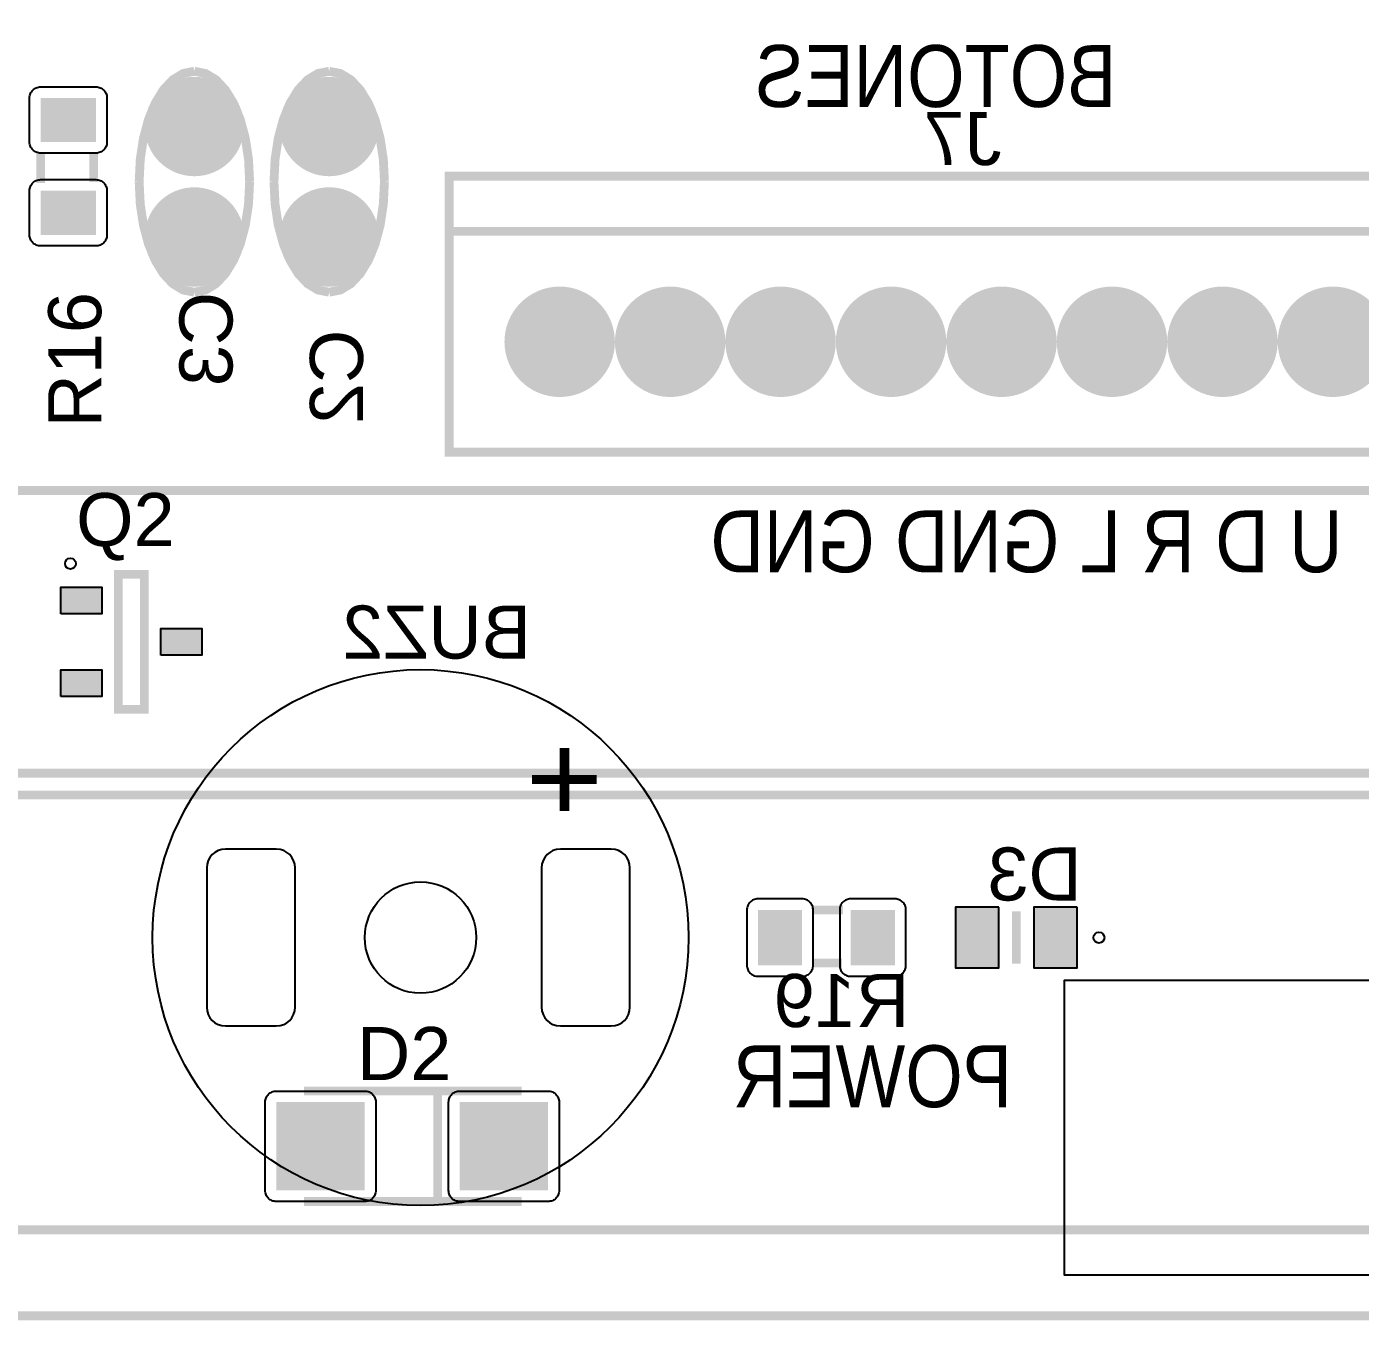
# Model space of a CAD drawing. Header units: inches. Extents: x -2.86 to 2.86, y -1.73 to 1.73.
# Drawn here: x 0.386 to 1.593, y -1.73 to -0.559 of the extents above; entities that cross this region are included whole.
import ezdxf

# ---------------------------------------------------------------- set-up
doc = ezdxf.new("R2010")
doc.units = ezdxf.units.IN
doc.layers.get('0').update_dxf_attribs({"linetype": 'CONTINUOUS'})

# ---------------------------------------------------------------- blocks, each defined once
blk = doc.blocks.new('RPAD')
blk.add_trace([(-0.5, -0.5), (-0.5, 0.5), (0.5, -0.5), (0.5, 0.5)])
blk = doc.blocks.new('EPAD')
at = {"const_width": 0.5}
blk.add_lwpolyline([(-0.25, 0, 1), (0.25, 0, 1)], format="xyb", close=True, dxfattribs=at)

msp = doc.modelspace()

# ---------------------------------------------------------------- linework, layer by layer
for points, const_width in [([(-2.856299, -1.725984), (2.778189, -1.725984), (2.778189, 1.725984), (-2.856299, 1.725984), (-2.856299, -1.725984)], 0.008), ([(-2.856299, -1.725984), (2.778189, -1.725984), (2.778189, 1.725984), (-2.856299, 1.725984), (-2.856299, -1.725984)], 0.008), ([(-2.856299, -1.725984), (2.778189, -1.725984), (2.778189, 1.725984), (-2.856299, 1.725984), (-2.856299, -1.725984)], 0.008), ([(0.537402, -0.599213), (0.527214, -0.601213), (0.517776, -0.606963), (0.509276, -0.616087), (0.501902, -0.628213), (0.495839, -0.642963), (0.491276, -0.659963), (0.488402, -0.678838), (0.487402, -0.699213)], 0.008), ([(0.537402, -0.599213), (0.527214, -0.601213), (0.517776, -0.606963), (0.509276, -0.616087), (0.501902, -0.628213), (0.495839, -0.642963), (0.491276, -0.659963), (0.488402, -0.678838), (0.487402, -0.699213)], 0.008), ([(0.537402, -0.599213), (0.527214, -0.601213), (0.517776, -0.606963), (0.509276, -0.616087), (0.501902, -0.628213), (0.495839, -0.642963), (0.491276, -0.659963), (0.488402, -0.678838), (0.487402, -0.699213)], 0.008), ([(0.537402, -0.599213), (0.547589, -0.601213), (0.557027, -0.606963), (0.565527, -0.616087), (0.572902, -0.628213), (0.578964, -0.642963), (0.583527, -0.659963), (0.586402, -0.678838), (0.587402, -0.699213)], 0.008), ([(0.537402, -0.599213), (0.547589, -0.601213), (0.557027, -0.606963), (0.565527, -0.616087), (0.572902, -0.628213), (0.578964, -0.642963), (0.583527, -0.659963), (0.586402, -0.678838), (0.587402, -0.699213)], 0.008), ([(0.537402, -0.599213), (0.547589, -0.601213), (0.557027, -0.606963), (0.565527, -0.616087), (0.572902, -0.628213), (0.578964, -0.642963), (0.583527, -0.659963), (0.586402, -0.678838), (0.587402, -0.699213)], 0.008), ([(0.659449, -0.599213), (0.649261, -0.601213), (0.639824, -0.606963), (0.631324, -0.616087), (0.623949, -0.628213), (0.617886, -0.642963), (0.613324, -0.659963), (0.610449, -0.678838), (0.609449, -0.699213)], 0.008), ([(0.659449, -0.599213), (0.649261, -0.601213), (0.639824, -0.606963), (0.631324, -0.616087), (0.623949, -0.628213), (0.617886, -0.642963), (0.613324, -0.659963), (0.610449, -0.678838), (0.609449, -0.699213)], 0.008), ([(0.659449, -0.599213), (0.649261, -0.601213), (0.639824, -0.606963), (0.631324, -0.616087), (0.623949, -0.628213), (0.617886, -0.642963), (0.613324, -0.659963), (0.610449, -0.678838), (0.609449, -0.699213)], 0.008), ([(0.659449, -0.599213), (0.669636, -0.601213), (0.679074, -0.606963), (0.687574, -0.616087), (0.694949, -0.628213), (0.701011, -0.642963), (0.705574, -0.659963), (0.708449, -0.678838), (0.709449, -0.699213)], 0.008), ([(0.659449, -0.599213), (0.669636, -0.601213), (0.679074, -0.606963), (0.687574, -0.616087), (0.694949, -0.628213), (0.701011, -0.642963), (0.705574, -0.659963), (0.708449, -0.678838), (0.709449, -0.699213)], 0.008), ([(0.659449, -0.599213), (0.669636, -0.601213), (0.679074, -0.606963), (0.687574, -0.616087), (0.694949, -0.628213), (0.701011, -0.642963), (0.705574, -0.659963), (0.708449, -0.678838), (0.709449, -0.699213)], 0.008), ([(0.398228, -0.672307), (0.398228, -0.700307)], 0.008), ([(0.398228, -0.672307), (0.398228, -0.700307)], 0.008), ([(0.398228, -0.672307), (0.398228, -0.700307)], 0.008), ([(0.446228, -0.672307), (0.446228, -0.699307)], 0.008), ([(0.446228, -0.672307), (0.446228, -0.699307)], 0.008), ([(0.446228, -0.672307), (0.446228, -0.699307)], 0.008), ([(0.537402, -0.799213), (0.527214, -0.797213), (0.517776, -0.791463), (0.509276, -0.782338), (0.501902, -0.770213), (0.495839, -0.755463), (0.491276, -0.738463), (0.488402, -0.719587), (0.487402, -0.699213)], 0.008), ([(0.537402, -0.799213), (0.527214, -0.797213), (0.517776, -0.791463), (0.509276, -0.782338), (0.501902, -0.770213), (0.495839, -0.755463), (0.491276, -0.738463), (0.488402, -0.719587), (0.487402, -0.699213)], 0.008), ([(0.537402, -0.799213), (0.527214, -0.797213), (0.517776, -0.791463), (0.509276, -0.782338), (0.501902, -0.770213), (0.495839, -0.755463), (0.491276, -0.738463), (0.488402, -0.719587), (0.487402, -0.699213)], 0.008), ([(0.537402, -0.799213), (0.547589, -0.797213), (0.557027, -0.791463), (0.565527, -0.782338), (0.572902, -0.770213), (0.578964, -0.755463), (0.583527, -0.738463), (0.586402, -0.719587), (0.587402, -0.699213)], 0.008), ([(0.537402, -0.799213), (0.547589, -0.797213), (0.557027, -0.791463), (0.565527, -0.782338), (0.572902, -0.770213), (0.578964, -0.755463), (0.583527, -0.738463), (0.586402, -0.719587), (0.587402, -0.699213)], 0.008), ([(0.537402, -0.799213), (0.547589, -0.797213), (0.557027, -0.791463), (0.565527, -0.782338), (0.572902, -0.770213), (0.578964, -0.755463), (0.583527, -0.738463), (0.586402, -0.719587), (0.587402, -0.699213)], 0.008), ([(0.659449, -0.799213), (0.649261, -0.797213), (0.639824, -0.791463), (0.631324, -0.782338), (0.623949, -0.770213), (0.617886, -0.755463), (0.613324, -0.738463), (0.610449, -0.719587), (0.609449, -0.699213)], 0.008), ([(0.659449, -0.799213), (0.649261, -0.797213), (0.639824, -0.791463), (0.631324, -0.782338), (0.623949, -0.770213), (0.617886, -0.755463), (0.613324, -0.738463), (0.610449, -0.719587), (0.609449, -0.699213)], 0.008), ([(0.659449, -0.799213), (0.649261, -0.797213), (0.639824, -0.791463), (0.631324, -0.782338), (0.623949, -0.770213), (0.617886, -0.755463), (0.613324, -0.738463), (0.610449, -0.719587), (0.609449, -0.699213)], 0.008), ([(0.659449, -0.799213), (0.669636, -0.797213), (0.679074, -0.791463), (0.687574, -0.782338), (0.694949, -0.770213), (0.701011, -0.755463), (0.705574, -0.738463), (0.708449, -0.719587), (0.709449, -0.699213)], 0.008), ([(0.659449, -0.799213), (0.669636, -0.797213), (0.679074, -0.791463), (0.687574, -0.782338), (0.694949, -0.770213), (0.701011, -0.755463), (0.705574, -0.738463), (0.708449, -0.719587), (0.709449, -0.699213)], 0.008), ([(0.659449, -0.799213), (0.669636, -0.797213), (0.679074, -0.791463), (0.687574, -0.782338), (0.694949, -0.770213), (0.701011, -0.755463), (0.705574, -0.738463), (0.708449, -0.719587), (0.709449, -0.699213)], 0.008), ([(0.76811, -0.944094), (1.66811, -0.944094), (1.66811, -0.694094), (0.76811, -0.694094), (0.76811, -0.944094)], 0.008), ([(0.76811, -0.944094), (1.66811, -0.944094), (1.66811, -0.694094), (0.76811, -0.694094), (0.76811, -0.944094)], 0.008), ([(0.76811, -0.944094), (1.66811, -0.944094), (1.66811, -0.694094), (0.76811, -0.694094), (0.76811, -0.944094)], 0.008), ([(1.66811, -0.744094), (0.76811, -0.744094)], 0.008), ([(1.66811, -0.744094), (0.76811, -0.744094)], 0.008), ([(1.66811, -0.744094), (0.76811, -0.744094)], 0.008), ([(2.276765, -0.978739), (-0.715361, -0.978739)], 0.008), ([(2.276765, -0.978739), (-0.715361, -0.978739)], 0.008), ([(2.276765, -0.978739), (-0.715361, -0.978739)], 0.008), ([(0.468504, -1.176772), (0.492126, -1.176772), (0.492126, -1.054724), (0.468504, -1.054724), (0.468504, -1.176772)], 0.007874), ([(0.468504, -1.176772), (0.492126, -1.176772), (0.492126, -1.054724), (0.468504, -1.054724), (0.468504, -1.176772)], 0.007874), ([(0.468504, -1.176772), (0.492126, -1.176772), (0.492126, -1.054724), (0.468504, -1.054724), (0.468504, -1.176772)], 0.007874), ([(2.650781, -1.234644), (-1.089376, -1.234644)], 0.008), ([(2.650781, -1.234644), (-1.089376, -1.234644)], 0.008), ([(2.650781, -1.234644), (-1.089376, -1.234644)], 0.008), ([(2.670466, -1.254329), (-1.109061, -1.254329)], 0.008), ([(2.670466, -1.254329), (-1.109061, -1.254329)], 0.008), ([(2.670466, -1.254329), (-1.109061, -1.254329)], 0.008), ([(1.096575, -1.358465), (1.124575, -1.358465)], 0.008), ([(1.096575, -1.358465), (1.124575, -1.358465)], 0.008), ([(1.096575, -1.358465), (1.124575, -1.358465)], 0.008), ([(1.281496, -1.359843), (1.281496, -1.407087)], 0.007874), ([(1.281496, -1.359843), (1.281496, -1.407087)], 0.007874), ([(1.281496, -1.359843), (1.281496, -1.407087)], 0.007874), ([(1.096575, -1.406465), (1.123575, -1.406465)], 0.008), ([(1.096575, -1.406465), (1.123575, -1.406465)], 0.008), ([(1.096575, -1.406465), (1.123575, -1.406465)], 0.008), ([(0.636575, -1.522441), (0.833575, -1.522441)], 0.008), ([(0.636575, -1.522441), (0.833575, -1.522441)], 0.008), ([(0.636575, -1.522441), (0.833575, -1.522441)], 0.008), ([(0.757575, -1.522441), (0.757575, -1.622441)], 0.008), ([(0.757575, -1.522441), (0.757575, -1.622441)], 0.008), ([(0.757575, -1.522441), (0.757575, -1.622441)], 0.008), ([(0.833575, -1.622441), (0.636575, -1.622441)], 0.008), ([(0.833575, -1.622441), (0.636575, -1.622441)], 0.008), ([(0.833575, -1.622441), (0.636575, -1.622441)], 0.008), ([(2.709836, -1.64803), (-1.148431, -1.64803)], 0.008), ([(2.709836, -1.64803), (-1.148431, -1.64803)], 0.008), ([(2.709836, -1.64803), (-1.148431, -1.64803)], 0.008)]:
    msp.add_lwpolyline(points, dxfattribs=dict(const_width=const_width))
for points in [[(0.458228, -0.623307), (0.458228, -0.663307), (0.458178, -0.664346), (0.45803, -0.665352), (0.457787, -0.666319), (0.457457, -0.667243), (0.457042, -0.668119), (0.456547, -0.668943), (0.455978, -0.669711), (0.455338, -0.670417), (0.454631, -0.671057), (0.453864, -0.671626), (0.45304, -0.67212), (0.452164, -0.672535), (0.45124, -0.672866), (0.450273, -0.673108), (0.449268, -0.673257), (0.448228, -0.673307), (0.398228, -0.673307), (0.397189, -0.673257), (0.396184, -0.673108), (0.395217, -0.672866), (0.394293, -0.672535), (0.393417, -0.67212), (0.392593, -0.671626), (0.391825, -0.671057), (0.391119, -0.670417), (0.390479, -0.669711), (0.389909, -0.668943), (0.389415, -0.668119), (0.389, -0.667243), (0.388669, -0.666319), (0.388427, -0.665352), (0.388279, -0.664346), (0.388228, -0.663307), (0.388228, -0.623307), (0.388279, -0.622268), (0.388427, -0.621263), (0.388669, -0.620296), (0.389, -0.619372), (0.389415, -0.618495), (0.389909, -0.617671), (0.390479, -0.616904), (0.391119, -0.616198), (0.391825, -0.615557), (0.392593, -0.614988), (0.393417, -0.614494), (0.394293, -0.614079), (0.395217, -0.613748), (0.396184, -0.613506), (0.397189, -0.613357), (0.398228, -0.613307), (0.448228, -0.613307), (0.449268, -0.613357), (0.450273, -0.613506), (0.45124, -0.613748), (0.452164, -0.614079), (0.45304, -0.614494), (0.453864, -0.614988), (0.454631, -0.615557), (0.455338, -0.616198), (0.455978, -0.616904), (0.456547, -0.617671), (0.457042, -0.618495), (0.457457, -0.619372), (0.457787, -0.620296), (0.45803, -0.621263), (0.458178, -0.622268), (0.458228, -0.623307)], [(0.458228, -0.707307), (0.458228, -0.747307), (0.458178, -0.748346), (0.45803, -0.749352), (0.457787, -0.750319), (0.457457, -0.751243), (0.457042, -0.752119), (0.456547, -0.752943), (0.455978, -0.753711), (0.455338, -0.754417), (0.454631, -0.755057), (0.453864, -0.755626), (0.45304, -0.75612), (0.452164, -0.756535), (0.45124, -0.756866), (0.450273, -0.757108), (0.449268, -0.757257), (0.448228, -0.757307), (0.398228, -0.757307), (0.397189, -0.757257), (0.396184, -0.757108), (0.395217, -0.756866), (0.394293, -0.756535), (0.393417, -0.75612), (0.392593, -0.755626), (0.391825, -0.755057), (0.391119, -0.754417), (0.390479, -0.753711), (0.389909, -0.752943), (0.389415, -0.752119), (0.389, -0.751243), (0.388669, -0.750319), (0.388427, -0.749352), (0.388279, -0.748346), (0.388228, -0.747307), (0.388228, -0.707307), (0.388279, -0.706268), (0.388427, -0.705263), (0.388669, -0.704296), (0.389, -0.703372), (0.389415, -0.702495), (0.389909, -0.701671), (0.390479, -0.700904), (0.391119, -0.700198), (0.391825, -0.699557), (0.392593, -0.698988), (0.393417, -0.698494), (0.394293, -0.698079), (0.395217, -0.697748), (0.396184, -0.697506), (0.397189, -0.697357), (0.398228, -0.697307), (0.448228, -0.697307), (0.449268, -0.697357), (0.450273, -0.697506), (0.45124, -0.697748), (0.452164, -0.698079), (0.45304, -0.698494), (0.453864, -0.698988), (0.454631, -0.699557), (0.455338, -0.700198), (0.455978, -0.700904), (0.456547, -0.701671), (0.457042, -0.702495), (0.457457, -0.703372), (0.457787, -0.704296), (0.45803, -0.705263), (0.458178, -0.706268), (0.458228, -0.707307)], [(0.416539, -1.090346), (0.416539, -1.066346), (0.453539, -1.066346), (0.453539, -1.090346), (0.416539, -1.090346)], [(0.507091, -1.127748), (0.507091, -1.103748), (0.544091, -1.103748), (0.544091, -1.127748), (0.507091, -1.127748)], [(0.416539, -1.16515), (0.416539, -1.14115), (0.453539, -1.14115), (0.453539, -1.16515), (0.416539, -1.16515)], [(0.611583, -1.303465), (0.565583, -1.303465), (0.562107, -1.303803), (0.558893, -1.304776), (0.556002, -1.306322), (0.553497, -1.308379), (0.55144, -1.310883), (0.549894, -1.313774), (0.548921, -1.316989), (0.548583, -1.320465), (0.548583, -1.446465), (0.548921, -1.449941), (0.549894, -1.453155), (0.55144, -1.456046), (0.553497, -1.45855), (0.556002, -1.460607), (0.558893, -1.462153), (0.562107, -1.463126), (0.565583, -1.463465), (0.611583, -1.463465), (0.615059, -1.463126), (0.618273, -1.462153), (0.621164, -1.460607), (0.623669, -1.45855), (0.625725, -1.456046), (0.627271, -1.453155), (0.628244, -1.449941), (0.628583, -1.446465), (0.628583, -1.320465), (0.628244, -1.316989), (0.627271, -1.313774), (0.625725, -1.310883), (0.623669, -1.308379), (0.621164, -1.306322), (0.618273, -1.304776), (0.615059, -1.303803), (0.611583, -1.303465)], [(0.914732, -1.303465), (0.868732, -1.303465), (0.865256, -1.303803), (0.862042, -1.304776), (0.859151, -1.306322), (0.856646, -1.308379), (0.85459, -1.310883), (0.853044, -1.313774), (0.85207, -1.316989), (0.851732, -1.320465), (0.851732, -1.446465), (0.85207, -1.449941), (0.853044, -1.453155), (0.85459, -1.456046), (0.856646, -1.45855), (0.859151, -1.460607), (0.862042, -1.462153), (0.865256, -1.463126), (0.868732, -1.463465), (0.914732, -1.463465), (0.918208, -1.463126), (0.921422, -1.462153), (0.924313, -1.460607), (0.926818, -1.45855), (0.928875, -1.456046), (0.930421, -1.453155), (0.931394, -1.449941), (0.931732, -1.446465), (0.931732, -1.320465), (0.931394, -1.316989), (0.930421, -1.313774), (0.928875, -1.310883), (0.926818, -1.308379), (0.924313, -1.306322), (0.921422, -1.304776), (0.918208, -1.303803), (0.914732, -1.303465)], [(1.047575, -1.418465), (1.087575, -1.418465), (1.088614, -1.418414), (1.089619, -1.418266), (1.090586, -1.418024), (1.09151, -1.417693), (1.092387, -1.417278), (1.093211, -1.416783), (1.093978, -1.416214), (1.094684, -1.415574), (1.095324, -1.414868), (1.095894, -1.4141), (1.096388, -1.413276), (1.096803, -1.4124), (1.097134, -1.411476), (1.097376, -1.410509), (1.097524, -1.409504), (1.097575, -1.408465), (1.097575, -1.358465), (1.097524, -1.357425), (1.097376, -1.35642), (1.097134, -1.355453), (1.096803, -1.354529), (1.096388, -1.353653), (1.095894, -1.352829), (1.095324, -1.352061), (1.094684, -1.351355), (1.093978, -1.350715), (1.093211, -1.350146), (1.092387, -1.349651), (1.09151, -1.349236), (1.090586, -1.348906), (1.089619, -1.348663), (1.088614, -1.348515), (1.087575, -1.348465), (1.047575, -1.348465), (1.046535, -1.348515), (1.04553, -1.348663), (1.044563, -1.348906), (1.043639, -1.349236), (1.042763, -1.349651), (1.041939, -1.350146), (1.041171, -1.350715), (1.040465, -1.351355), (1.039825, -1.352061), (1.039256, -1.352829), (1.038761, -1.353653), (1.038346, -1.354529), (1.038016, -1.355453), (1.037774, -1.35642), (1.037625, -1.357425), (1.037575, -1.358465), (1.037575, -1.408465), (1.037625, -1.409504), (1.037774, -1.410509), (1.038016, -1.411476), (1.038346, -1.4124), (1.038761, -1.413276), (1.039256, -1.4141), (1.039825, -1.414868), (1.040465, -1.415574), (1.041171, -1.416214), (1.041939, -1.416783), (1.042763, -1.417278), (1.043639, -1.417693), (1.044563, -1.418024), (1.04553, -1.418266), (1.046535, -1.418414), (1.047575, -1.418465)], [(1.131575, -1.418465), (1.171575, -1.418465), (1.172614, -1.418414), (1.173619, -1.418266), (1.174586, -1.418024), (1.17551, -1.417693), (1.176387, -1.417278), (1.177211, -1.416783), (1.177978, -1.416214), (1.178684, -1.415574), (1.179324, -1.414868), (1.179894, -1.4141), (1.180388, -1.413276), (1.180803, -1.4124), (1.181134, -1.411476), (1.181376, -1.410509), (1.181524, -1.409504), (1.181575, -1.408465), (1.181575, -1.358465), (1.181524, -1.357425), (1.181376, -1.35642), (1.181134, -1.355453), (1.180803, -1.354529), (1.180388, -1.353653), (1.179894, -1.352829), (1.179324, -1.352061), (1.178684, -1.351355), (1.177978, -1.350715), (1.177211, -1.350146), (1.176387, -1.349651), (1.17551, -1.349236), (1.174586, -1.348906), (1.173619, -1.348663), (1.172614, -1.348515), (1.171575, -1.348465), (1.131575, -1.348465), (1.130535, -1.348515), (1.12953, -1.348663), (1.128563, -1.348906), (1.127639, -1.349236), (1.126763, -1.349651), (1.125939, -1.350146), (1.125171, -1.350715), (1.124465, -1.351355), (1.123825, -1.352061), (1.123256, -1.352829), (1.122761, -1.353653), (1.122346, -1.354529), (1.122016, -1.355453), (1.121774, -1.35642), (1.121625, -1.357425), (1.121575, -1.358465), (1.121575, -1.408465), (1.121625, -1.409504), (1.121774, -1.410509), (1.122016, -1.411476), (1.122346, -1.4124), (1.122761, -1.413276), (1.123256, -1.4141), (1.123825, -1.414868), (1.124465, -1.415574), (1.125171, -1.416214), (1.125939, -1.416783), (1.126763, -1.417278), (1.127639, -1.417693), (1.128563, -1.418024), (1.12953, -1.418266), (1.130535, -1.418414), (1.131575, -1.418465)], [(1.265563, -1.355965), (1.226563, -1.355965), (1.226563, -1.410965), (1.265563, -1.410965), (1.265563, -1.355965)], [(1.336429, -1.355965), (1.297429, -1.355965), (1.297429, -1.410965), (1.336429, -1.410965), (1.336429, -1.355965)], [(0.611575, -1.522441), (0.691575, -1.522441), (0.692614, -1.522491), (0.693619, -1.52264), (0.694586, -1.522882), (0.69551, -1.523213), (0.696387, -1.523627), (0.697211, -1.524122), (0.697978, -1.524691), (0.698684, -1.525331), (0.699324, -1.526038), (0.699894, -1.526805), (0.700388, -1.527629), (0.700803, -1.528506), (0.701134, -1.52943), (0.701376, -1.530396), (0.701524, -1.531402), (0.701575, -1.532441), (0.701575, -1.612441), (0.701524, -1.61348), (0.701376, -1.614485), (0.701134, -1.615452), (0.700803, -1.616376), (0.700388, -1.617253), (0.699894, -1.618077), (0.699324, -1.618844), (0.698684, -1.61955), (0.697978, -1.620191), (0.697211, -1.62076), (0.696387, -1.621255), (0.69551, -1.621669), (0.694586, -1.622), (0.693619, -1.622242), (0.692614, -1.622391), (0.691575, -1.622441), (0.611575, -1.622441), (0.610535, -1.622391), (0.60953, -1.622242), (0.608563, -1.622), (0.607639, -1.621669), (0.606763, -1.621255), (0.605939, -1.62076), (0.605171, -1.620191), (0.604465, -1.61955), (0.603825, -1.618844), (0.603256, -1.618077), (0.602761, -1.617253), (0.602346, -1.616376), (0.602016, -1.615452), (0.601774, -1.614485), (0.601625, -1.61348), (0.601575, -1.612441), (0.601575, -1.532441), (0.601625, -1.531402), (0.601774, -1.530396), (0.602016, -1.52943), (0.602346, -1.528506), (0.602761, -1.527629), (0.603256, -1.526805), (0.603825, -1.526038), (0.604465, -1.525331), (0.605171, -1.524691), (0.605939, -1.524122), (0.606763, -1.523627), (0.607639, -1.523213), (0.608563, -1.522882), (0.60953, -1.52264), (0.610535, -1.522491), (0.611575, -1.522441)], [(0.777575, -1.522441), (0.857575, -1.522441), (0.858614, -1.522491), (0.859619, -1.52264), (0.860586, -1.522882), (0.86151, -1.523213), (0.862387, -1.523627), (0.863211, -1.524122), (0.863978, -1.524691), (0.864684, -1.525331), (0.865324, -1.526038), (0.865894, -1.526805), (0.866388, -1.527629), (0.866803, -1.528506), (0.867134, -1.52943), (0.867376, -1.530396), (0.867524, -1.531402), (0.867575, -1.532441), (0.867575, -1.612441), (0.867524, -1.61348), (0.867376, -1.614485), (0.867134, -1.615452), (0.866803, -1.616376), (0.866388, -1.617253), (0.865894, -1.618077), (0.865324, -1.618844), (0.864684, -1.61955), (0.863978, -1.620191), (0.863211, -1.62076), (0.862387, -1.621255), (0.86151, -1.621669), (0.860586, -1.622), (0.859619, -1.622242), (0.858614, -1.622391), (0.857575, -1.622441), (0.777575, -1.622441), (0.776535, -1.622391), (0.77553, -1.622242), (0.774563, -1.622), (0.773639, -1.621669), (0.772763, -1.621255), (0.771939, -1.62076), (0.771171, -1.620191), (0.770465, -1.61955), (0.769825, -1.618844), (0.769256, -1.618077), (0.768761, -1.617253), (0.768346, -1.616376), (0.768016, -1.615452), (0.767774, -1.614485), (0.767625, -1.61348), (0.767575, -1.612441), (0.767575, -1.532441), (0.767625, -1.531402), (0.767774, -1.530396), (0.768016, -1.52943), (0.768346, -1.528506), (0.768761, -1.527629), (0.769256, -1.526805), (0.769825, -1.526038), (0.770465, -1.525331), (0.771171, -1.524691), (0.771939, -1.524122), (0.772763, -1.523627), (0.773639, -1.523213), (0.774563, -1.522882), (0.77553, -1.52264), (0.776535, -1.522491), (0.777575, -1.522441)]]:
    msp.add_lwpolyline(points, close=True)
msp.add_lwpolyline([(2.440691, -1.689084), (1.325179, -1.689084), (1.325179, -1.422092), (2.440691, -1.422092), (2.440691, -1.689084)])
for centre, radius in [((0.425197, -1.044882), 0.004921), ((0.425197, -1.044882), 0.004921), ((0.425197, -1.044882), 0.004921), ((0.742126, -1.383465), 0.242565), ((0.742126, -1.383465), 0.242565), ((0.742126, -1.383465), 0.242565), ((0.742126, -1.383465), 0.050418), ((0.742126, -1.383465), 0.050418), ((0.742126, -1.383465), 0.050418), ((1.356299, -1.383465), 0.004921), ((1.356299, -1.383465), 0.004921), ((1.356299, -1.383465), 0.004921)]:
    msp.add_circle(centre, radius)

# ---------------------------------------------------------------- block references
for name, p, xscale, yscale in [('EPAD', (0.537402, -0.649213), 0.09, 0.09), ('EPAD', (0.659449, -0.649213), 0.09, 0.09), ('EPAD', (0.537402, -0.749213), 0.09, 0.09), ('EPAD', (0.659449, -0.749213), 0.09, 0.09), ('EPAD', (0.86811, -0.844094), 0.1, 0.1), ('EPAD', (0.96811, -0.844094), 0.1, 0.1), ('EPAD', (1.06811, -0.844094), 0.1, 0.1), ('EPAD', (1.16811, -0.844094), 0.1, 0.1), ('EPAD', (1.26811, -0.844094), 0.1, 0.1), ('EPAD', (1.36811, -0.844094), 0.1, 0.1), ('EPAD', (1.46811, -0.844094), 0.1, 0.1), ('EPAD', (1.56811, -0.844094), 0.1, 0.1), ('RPAD', (1.246063, -1.383465), 0.039, 0.055), ('RPAD', (1.316929, -1.383465), 0.039, 0.055), ('RPAD', (0.651575, -1.572441), 0.08, 0.08), ('RPAD', (0.817575, -1.572441), 0.08, 0.08)]:
    msp.add_blockref(name, p, dxfattribs=dict(xscale=xscale, yscale=yscale))
for p, xscale, yscale, rotation in [((0.423228, -0.643307), 0.04, 0.05, -90), ((0.423228, -0.727307), 0.04, 0.05, -90), ((0.435039, -1.078346), 0.024, 0.037, 90), ((0.525591, -1.115748), 0.024, 0.037, 90), ((0.435039, -1.15315), 0.024, 0.037, 90), ((1.067575, -1.383465), 0.04, 0.05, 180), ((1.151575, -1.383465), 0.04, 0.05, 180)]:
    msp.add_blockref('RPAD', p, dxfattribs=dict(xscale=xscale, yscale=yscale, rotation=rotation))

# ---------------------------------------------------------------- texts
at = {"text_generation_flag": 2}
for s, height, width, p in [('BOTONES', 0.056, 0.892857, (1.372047, -0.631504)), ('BOTONES', 0.056, 0.892857, (1.372047, -0.631504)), ('BOTONES', 0.056, 0.892857, (1.372047, -0.631504)), ('J7', 0.048, 1.041667, (1.26811, -0.684094)), ('J7', 0.048, 1.041667, (1.26811, -0.684094)), ('J7', 0.048, 1.041667, (1.26811, -0.684094)), ('U D R L GND GND', 0.056, 0.892857, (1.576772, -1.052764)), ('U D R L GND GND', 0.056, 0.892857, (1.576772, -1.052764)), ('U D R L GND GND', 0.056, 0.892857, (1.576772, -1.052764)), ('BUZ2', 0.048, 1.041667, (0.842126, -1.130899)), ('BUZ2', 0.048, 1.041667, (0.842126, -1.130899)), ('BUZ2', 0.048, 1.041667, (0.842126, -1.130899)), ('+', 0.08, 1.125, (0.90748, -1.278976)), ('+', 0.08, 1.125, (0.90748, -1.278976)), ('+', 0.08, 1.125, (0.90748, -1.278976)), ('D3', 0.048, 1.041667, (1.340846, -1.349906)), ('D3', 0.048, 1.041667, (1.340846, -1.349906)), ('D3', 0.048, 1.041667, (1.340846, -1.349906)), ('R19', 0.048, 1.041667, (1.184575, -1.464465)), ('R19', 0.048, 1.041667, (1.184575, -1.464465)), ('R19', 0.048, 1.041667, (1.184575, -1.464465)), ('POWER', 0.056, 0.892857, (1.277559, -1.537016)), ('POWER', 0.056, 0.892857, (1.277559, -1.537016)), ('POWER', 0.056, 0.892857, (1.277559, -1.537016))]:
    msp.add_text(s, height=height, dxfattribs=dict(at, width=width)).set_placement(p)
at = {"width": 1.041667}
msp.add_text('R16', height=0.048, rotation=90, dxfattribs=at).set_placement((0.453047, -0.921724))
msp.add_text('R16', height=0.048, rotation=90, dxfattribs=at).set_placement((0.453047, -0.921724))
msp.add_text('R16', height=0.048, rotation=90, dxfattribs=at).set_placement((0.453047, -0.921724))
at = {"text_generation_flag": 2, "width": 1.041667}
for s, p in [('C3', (0.57189, -0.798819)), ('C3', (0.57189, -0.798819)), ('C3', (0.57189, -0.798819)), ('C2', (0.69, -0.833071)), ('C2', (0.69, -0.833071)), ('C2', (0.69, -0.833071))]:
    msp.add_text(s, height=0.048, rotation=90, dxfattribs=at).set_placement(p)
at = {"width": 1.041667}
for s, p in [('Q2', (0.430315, -1.029039)), ('Q2', (0.430315, -1.029039)), ('Q2', (0.430315, -1.029039)), ('D2', (0.684575, -1.512441)), ('D2', (0.684575, -1.512441)), ('D2', (0.684575, -1.512441))]:
    msp.add_text(s, height=0.048, dxfattribs=at).set_placement(p)

doc.saveas('drawing.dxf')
